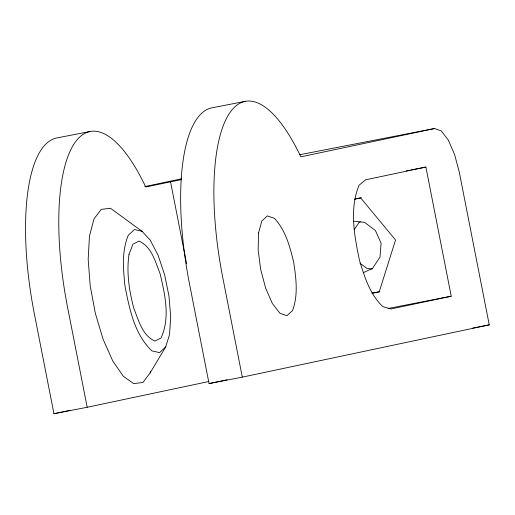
<?xml version="1.0" encoding="UTF-8"?>
<svg xmlns="http://www.w3.org/2000/svg" width="515" height="515" viewBox="0 0 515 515"><rect width="100%" height="100%" fill="white"/><g stroke="black" fill="none" stroke-linecap="round" stroke-linejoin="round"><path stroke-width="0.77" d="M150.155 372.873L165.682 346.936L169.551 334.512L170.697 316.854L168.984 296.086L164.62 274.72L158.124 255.331L150.29 240.248L142.05 231.299L110.461 208.247L101.185 209.386L93.955 218.997L89.468 236.14L88.174 259.135L90.196 285.728L95.339 313.326L103.097 339.224L112.708 360.88L123.233 376.182L133.649 383.623L142.925 382.484L150.155 372.873L150.547 371.386M354.146 229.767L358.994 222.486L360.391 221.817M165.682 346.936L159.553 352.62L151.912 350.882C134.344 334.184 129.497 308.929 124.978 286.095C123.252 269.171 121.566 251.365 128.287 235.252L134.409 229.568L142.05 231.299M363.442 272.66L372.551 268.328L380.031 257.075L381.094 243.247L375.441 230.546L364.594 222.383L353.773 221.193M144.741 186.604L181.698 178.782M181.538 179.587L145.732 186.971A167.523 55.646 79 0 0 74.057 143.91A167.523 55.646 79 0 0 67.613 307.461L87.19 407.268L53.953 413.725L34.37 313.918A167.523 55.646 79 0 1 57.287 137.865L89.803 131.55M242.301 377.135L489.25 324.862L459.303 172.216L454.591 154.487L448.23 139.964L441.188 130.855L434.531 128.538L300.85 156.837A167.523 55.646 79 0 0 229.169 113.776A167.523 55.646 79 0 0 222.725 277.328L242.301 377.135L209.064 383.591L189.481 283.784A167.523 55.646 79 0 1 211.678 107.873L245.636 101.275M425.886 167.06L365.611 179.819L359.058 185.258C349.241 209.077 354.378 235.722 359.419 260.069C364.517 276.703 369.796 294.368 382.87 306.631L390.949 308.981L451.23 296.222L425.886 167.06L410.912 169.969M53.953 413.725L70.471 410.23M87.19 407.268L208.91 381.506M209.064 383.591L227.128 379.767M299.769 154.719L434.531 128.538M406.187 170.883L409.335 170.272M355.099 198.893L361.401 197.67M354.455 199.221L360.751 197.998L395.559 239.99L379.182 291.934L372.1 293.305M371.952 293.132L379.825 291.606M388.181 308.466L451.23 296.222M472.699 328.074L489.25 324.862M372.358 269.023L366.95 268.431L359.927 263.146M170.529 181.724L186.63 263.777M258.556 232.986L258.15 249.936L260.642 269.3L265.643 288.13L272.403 303.56L279.89 313.242L286.958 315.701L292.539 310.564C298.34 295.063 296.099 278.255 293.698 262.302C289.9 246.73 285.709 230.372 274.45 218.36L267.375 215.894L261.8 221.038L258.556 232.986M128.988 254.423C126.368 272.59 129.168 290.917 133.881 308.498C138.664 320.336 142.159 335.407 154.951 341.085L161.034 337.995C170.42 317.749 164.942 294.432 160.088 273.684C155.305 261.852 151.809 246.775 139.018 241.104L132.934 244.194L128.988 254.423"/></g></svg>
